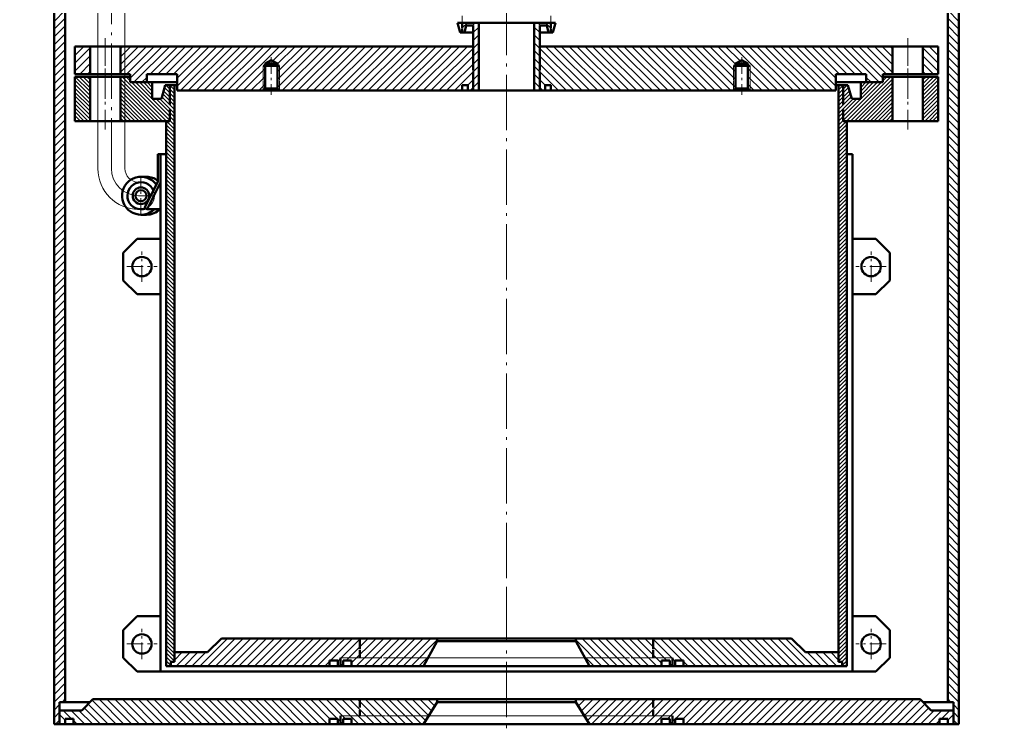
# Model space of a CAD drawing. Extents: x -414 to 4851, y -2165 to 1761.
# Drawn here: x 2559.2 to 2911.2, y -2165.3 to -1907.5 of the extents above; entities that cross this region are included whole.
import ezdxf

# ---------------------------------------------------------------- set-up
doc = ezdxf.new("R2010")
doc.units = 0
for name, pattern in [('S-P10', [15, 10, -2, 1, -2]), ('S-P20', [27, 20, -3, 1, -3]), ('S-P6', [9.8, 6, -1.5, 0.8, -1.5])]:
    doc.linetypes.add(name, pattern=pattern)
for name, color, linetype, lineweight in [('1', 9, 'CONTINUOUS', 20), ('2', 2, 'CONTINUOUS', 50), ('HATCH', 5, 'CONTINUOUS', 20)]:
    doc.layers.add(name, color=color, linetype=linetype, lineweight=lineweight)
pattern_1 = [(225, (4143.0133, -2661.8283), (1.4142136, -1.4142136), [])]
pattern_2 = [(135, (4143.0133, -2661.8283), (-0.7071068, -0.7071068), [])]
pattern_3 = [(315, (1327.2997, -2661.8283), (-1.4142136, -1.4142136), [])]
pattern_4 = [(45, (1327.2997, -2661.8283), (0.7071068, -0.7071068), [])]

msp = doc.modelspace()

# ---------------------------------------------------------------- hatches: boundary and pattern name
at = {"layer": 'HATCH'}
h = msp.add_hatch(dxfattribs=at)
h.set_pattern_fill('U', color=256, scale=2, angle=225, style=0, pattern_type=0)
h.set_pattern_definition(pattern_1)
h.paths.add_polyline_path([(2570.66, -1873.25), (2570.66, -1878.25), (2565.66, -1878.25), (2565.66, -1873.25), (2559.16, -1873.25), (2559.16, -1885.25), (2565.66, -1885.25), (2565.66, -1883.25), (2569.66, -1883.25), (2569.66, -1885.25), (2571.66, -1885.25), (2571.66, -2162.25), (2573.66, -2162.25), (2573.66, -2154.25), (2575.66, -2154.25), (2575.66, -1873.25)])
h = msp.add_hatch(dxfattribs=at)
h.set_pattern_fill('U', color=256, scale=2, angle=225, style=0, pattern_type=0)
h.set_pattern_definition(pattern_3)
h.paths.add_polyline_path([(2899.66, -1873.25), (2899.66, -1878.25), (2904.66, -1878.25), (2904.66, -1873.25), (2911.16, -1873.25), (2911.16, -1885.25), (2904.66, -1885.25), (2904.66, -1883.25), (2900.66, -1883.25), (2900.66, -1885.25), (2898.66, -1885.25), (2898.66, -2162.25), (2896.66, -2162.25), (2896.66, -2154.25), (2894.66, -2154.25), (2894.66, -1873.25)])
h = msp.add_hatch(dxfattribs=at)
h.set_pattern_fill('U', color=256, scale=2, angle=225, style=0, pattern_type=0)
h.set_pattern_definition(pattern_1)
h.paths.add_polyline_path([(2595.66, -1917.25), (2595.66, -1927.25), (2599.16, -1927.25), (2599.16, -1930.25), (2605.16, -1930.25), (2605.16, -1927.25), (2616.16, -1927.25), (2616.16, -1933.25), (2647.16, -1933.25), (2647.91, -1932.5), (2647.91, -1923.5), (2650.16, -1922.21), (2652.41, -1923.5), (2652.41, -1932.5), (2653.16, -1933.25), (2719.16, -1933.25), (2719.16, -1931.25), (2721.16, -1931.25), (2721.16, -1933.25), (2725.16, -1933.25), (2725.16, -1909.75), (2725.16, -1908.75), (2719.16, -1908.75), (2719.16, -1910.61), (2719.16, -1912.25), (2719.96, -1912.25), (2720.63, -1909.75), (2723.16, -1909.75), (2723.16, -1917.25)])
h = msp.add_hatch(dxfattribs=at)
h.set_pattern_fill('U', color=256, scale=2, angle=225, style=0, pattern_type=0)
h.set_pattern_definition(pattern_3)
h.paths.add_polyline_path([(2874.66, -1917.25), (2874.66, -1927.25), (2871.16, -1927.25), (2871.16, -1930.25), (2865.16, -1930.25), (2865.16, -1927.25), (2854.16, -1927.25), (2854.16, -1933.25), (2823.16, -1933.25), (2822.41, -1932.5), (2822.41, -1923.5), (2820.16, -1922.21), (2817.91, -1923.5), (2817.91, -1932.5), (2817.16, -1933.25), (2751.16, -1933.25), (2751.16, -1931.25), (2749.16, -1931.25), (2749.16, -1933.25), (2745.16, -1933.25), (2745.16, -1909.75), (2745.16, -1908.75), (2751.16, -1908.75), (2751.16, -1910.61), (2751.16, -1912.25), (2750.36, -1912.25), (2749.69, -1909.75), (2747.16, -1909.75), (2747.16, -1917.25)])
h = msp.add_hatch(dxfattribs=at)
h.set_pattern_fill('U', color=256, scale=2, angle=225, style=0, pattern_type=0)
h.set_pattern_definition(pattern_1)
h.paths.add_polyline_path([(2579.16, -1927.25), (2584.66, -1927.25), (2584.66, -1917.25), (2579.16, -1917.25)])
h = msp.add_hatch(dxfattribs=at)
h.set_pattern_fill('U', color=256, scale=2, angle=225, style=0, pattern_type=0)
h.set_pattern_definition(pattern_3)
h.paths.add_polyline_path([(2891.16, -1917.25), (2885.66, -1917.25), (2885.66, -1927.25), (2891.16, -1927.25)])
h = msp.add_hatch(dxfattribs=at)
h.set_pattern_fill('U', color=256, angle=135, style=0, pattern_type=0)
h.set_pattern_definition(pattern_2)
h.paths.add_polyline_path([(2579.16, -1928.25), (2579.16, -1944.25), (2584.66, -1944.25), (2584.66, -1928.25)])
h = msp.add_hatch(dxfattribs=at)
h.set_pattern_fill('U', color=256, angle=135, style=0, pattern_type=0)
h.set_pattern_definition(pattern_2)
h.paths.add_polyline_path([(2612.16, -1944.25), (2612.16, -2141.25), (2613.91, -2141.25), (2613.91, -2139.75), (2615.16, -2139.75), (2615.16, -1931.25), (2611.76, -1931.25), (2610.42, -1936.25), (2607.16, -1936.25), (2607.16, -1930.25), (2599.16, -1930.25), (2599.16, -1928.25), (2595.66, -1928.25), (2595.66, -1944.25)])
h = msp.add_hatch(dxfattribs=at)
h.set_pattern_fill('U', color=256, angle=135, style=0, pattern_type=0)
h.set_pattern_definition(pattern_4)
h.paths.add_polyline_path([(2858.16, -1944.25), (2858.16, -2141.25), (2856.41, -2141.25), (2856.41, -2139.75), (2855.16, -2139.75), (2855.16, -1931.25), (2858.56, -1931.25), (2859.9, -1936.25), (2863.16, -1936.25), (2863.16, -1930.25), (2871.16, -1930.25), (2871.16, -1928.25), (2874.66, -1928.25), (2874.66, -1944.25)])
h = msp.add_hatch(dxfattribs=at)
h.set_pattern_fill('U', color=256, angle=135, style=0, pattern_type=0)
h.set_pattern_definition(pattern_4)
h.paths.add_polyline_path([(2891.16, -1928.25), (2891.16, -1944.25), (2885.66, -1944.25), (2885.66, -1928.25)])
h = msp.add_hatch(dxfattribs=at)
h.set_pattern_fill('_USER', color=256, scale=2, angle=225, style=0, pattern_type=0)
h.set_pattern_definition(pattern_1)
h.paths.add_polyline_path([(2632.16, -2131.25), (2627.16, -2136.25), (2615.16, -2136.25), (2615.16, -2139.75), (2613.91, -2139.75), (2613.91, -2141.25), (2671.16, -2141.25), (2671.16, -2139.25), (2674.16, -2139.25), (2674.16, -2141.25), (2676.16, -2141.25), (2676.16, -2139.25), (2679.16, -2139.25), (2679.16, -2141.25), (2705.16, -2141.25), (2710.16, -2132.25), (2710.16, -2131.25)])
h = msp.add_hatch(dxfattribs=at)
h.set_pattern_fill('_USER', color=256, scale=2, angle=225, style=0, pattern_type=0)
h.set_pattern_definition(pattern_3)
h.paths.add_polyline_path([(2838.16, -2131.25), (2843.16, -2136.25), (2855.16, -2136.25), (2855.16, -2139.75), (2856.41, -2139.75), (2856.41, -2141.25), (2799.16, -2141.25), (2799.16, -2139.25), (2796.16, -2139.25), (2796.16, -2141.25), (2794.16, -2141.25), (2794.16, -2139.25), (2791.16, -2139.25), (2791.16, -2141.25), (2765.16, -2141.25), (2760.16, -2132.25), (2760.16, -2131.25)])
h = msp.add_hatch(dxfattribs=at)
h.set_pattern_fill('_USER', color=256, scale=2, angle=135, style=0, pattern_type=0)
h.set_pattern_definition([(135, (4143.0133, -2661.8283), (-1.4142136, -1.4142136), [])])
h.paths.add_polyline_path([(2585.66, -2153.25), (2581.66, -2157.25), (2573.66, -2157.25), (2573.66, -2162.25), (2575.66, -2162.25), (2575.66, -2160.25), (2578.66, -2160.25), (2578.66, -2162.25), (2671.16, -2162.25), (2671.16, -2160.25), (2674.16, -2160.25), (2674.16, -2162.25), (2676.16, -2162.25), (2676.16, -2160.25), (2679.16, -2160.25), (2679.16, -2162.25), (2705.16, -2162.25), (2710.16, -2154.25), (2710.16, -2153.25)])
h = msp.add_hatch(dxfattribs=at)
h.set_pattern_fill('_USER', color=256, scale=2, angle=135, style=0, pattern_type=0)
h.set_pattern_definition([(45, (1327.2997, -2661.8283), (1.4142136, -1.4142136), [])])
h.paths.add_polyline_path([(2884.66, -2153.25), (2888.66, -2157.25), (2896.66, -2157.25), (2896.66, -2162.25), (2894.66, -2162.25), (2894.66, -2160.25), (2891.66, -2160.25), (2891.66, -2162.25), (2799.16, -2162.25), (2799.16, -2160.25), (2796.16, -2160.25), (2796.16, -2162.25), (2794.16, -2162.25), (2794.16, -2160.25), (2791.16, -2160.25), (2791.16, -2162.25), (2765.16, -2162.25), (2760.16, -2154.25), (2760.16, -2153.25)])

# ---------------------------------------------------------------- linework, layer by layer
at = {"layer": '1', "linetype": 'S-P20'}
for p, q in [((2735.16, -1711.49), (2735.16, -2110.7)), ((2592.36, -1808.27), (2592.36, -1961.4)), ((2735.16, -2112.65), (2735.16, -2165.25))]:
    msp.add_line(p, q, dxfattribs=at)
at = {"layer": '1'}
for p, q in [((2587.51, -1961.45), (2587.51, -1902.33)), ((2597.26, -1961.4), (2597.26, -1902.33)), ((2719.16, -1908.75), (2719.16, -1906.25)), ((2751.16, -1908.75), (2751.16, -1906.25)), ((2647.16, -1929.32), (2647.16, -1924.25)), ((2653.16, -1929.32), (2653.16, -1924.25)), ((2817.16, -1929.32), (2817.16, -1924.25)), ((2823.16, -1929.32), (2823.16, -1924.25)), ((2647.16, -1933.25), (2647.16, -1929.6)), ((2653.16, -1933.25), (2653.16, -1929.6)), ((2817.16, -1933.25), (2817.16, -1929.6)), ((2823.16, -1933.25), (2823.16, -1929.6)), ((2602.26, -1966.4), (2603.16, -1966.4)), ((2602.21, -1976.15), (2603.16, -1976.15)), ((2675.16, -2138.25), (2690.08, -2138.25)), ((2690.69, -2138.25), (2735.16, -2138.25)), ((2779.62, -2138.25), (2735.16, -2138.25)), ((2795.16, -2138.25), (2780.24, -2138.25)), ((2675.16, -2159.25), (2691.42, -2159.25)), ((2691.81, -2159.25), (2735.16, -2159.25)), ((2778.5, -2159.25), (2735.16, -2159.25)), ((2795.16, -2159.25), (2778.89, -2159.25))]:
    msp.add_line(p, q, dxfattribs=at)
at = {"layer": '1', "linetype": 'S-P10'}
for p, q in [((2590.16, -1914.25), (2590.16, -1936.25)), ((2880.16, -1914.25), (2880.16, -1936.25)), ((2590.16, -1925.25), (2590.16, -1947.25)), ((2880.16, -1925.25), (2880.16, -1947.25))]:
    msp.add_line(p, q, dxfattribs=at)
at = {"layer": '1', "linetype": 'S-P6'}
for p, q in [((2650.16, -1921.16), (2650.16, -1934.75)), ((2820.16, -1921.16), (2820.16, -1934.75)), ((2603.06, -1978.1), (2603.06, -1964.4)), ((2602.21, -1971.25), (2608.01, -1971.25)), ((2603.41, -2002.36), (2603.41, -1991.36)), ((2866.91, -2002.36), (2866.91, -1991.36)), ((2597.91, -1996.86), (2608.91, -1996.86)), ((2872.41, -1996.86), (2861.41, -1996.86)), ((2603.41, -2138.75), (2603.41, -2127.75)), ((2866.91, -2138.75), (2866.91, -2127.75)), ((2597.91, -2133.25), (2608.91, -2133.25)), ((2872.41, -2133.25), (2861.41, -2133.25))]:
    msp.add_line(p, q, dxfattribs=at)
at = {"layer": '1'}
msp.add_circle((2603.06, -1971.25), 4.85, dxfattribs=at)
for centre, radius in [((2602.21, -1961.45), 14.7), ((2602.21, -1961.4), 9.85), ((2602.26, -1961.4), 5)]:
    msp.add_arc(centre, radius, 180, 270, dxfattribs=at)
at = {"layer": '2'}
for p, q in [((2575.66, -1873.25), (2575.66, -2154.25)), ((2894.66, -1873.25), (2894.66, -2154.25)), ((2571.66, -1882.45), (2571.66, -2162.25)), ((2898.66, -1882.45), (2898.66, -2162.25)), ((2718.36, -1912.25), (2717.42, -1908.75)), ((2735.16, -1908.75), (2717.42, -1908.75)), ((2719.16, -1910.61), (2719.16, -1908.75)), ((2719.16, -1912.25), (2719.16, -1910.8)), ((2719.96, -1912.25), (2720.63, -1909.75)), ((2723.16, -1909.75), (2720.63, -1909.75)), ((2723.16, -1909.75), (2723.16, -1925.96)), ((2725.16, -1908.75), (2725.16, -1933.25)), ((2725.16, -1909.75), (2725.16, -1933.25)), ((2735.16, -1908.75), (2752.89, -1908.75)), ((2745.16, -1908.75), (2745.16, -1933.25)), ((2745.16, -1909.75), (2745.16, -1933.25)), ((2747.16, -1909.75), (2747.16, -1925.96)), ((2747.16, -1909.75), (2749.69, -1909.75)), ((2750.36, -1912.25), (2749.69, -1909.75)), ((2751.16, -1910.61), (2751.16, -1908.75)), ((2751.16, -1912.25), (2751.16, -1910.8)), ((2751.96, -1912.25), (2752.89, -1908.75)), ((2723.16, -1912.25), (2718.36, -1912.25)), ((2747.16, -1912.25), (2751.96, -1912.25)), ((2723.16, -1917.25), (2579.16, -1917.25)), ((2579.16, -1917.25), (2579.16, -1927.25)), ((2584.66, -1917.25), (2584.66, -1927.25)), ((2595.66, -1927.25), (2595.66, -1917.25)), ((2747.16, -1917.25), (2891.16, -1917.25)), ((2874.66, -1927.25), (2874.66, -1917.25)), ((2885.66, -1917.25), (2885.66, -1927.25)), ((2891.16, -1917.25), (2891.16, -1927.25)), ((2650.16, -1924.25), (2647.16, -1924.25)), ((2650.16, -1922.21), (2647.91, -1923.5)), ((2650.16, -1923.5), (2647.91, -1923.5)), ((2647.91, -1923.5), (2647.91, -1932.5)), ((2650.16, -1922.21), (2652.41, -1923.5)), ((2650.16, -1923.5), (2652.41, -1923.5)), ((2650.16, -1924.25), (2653.16, -1924.25)), ((2652.41, -1923.5), (2652.41, -1932.5)), ((2820.16, -1924.25), (2817.16, -1924.25)), ((2820.16, -1922.21), (2817.91, -1923.5)), ((2820.16, -1923.5), (2817.91, -1923.5)), ((2817.91, -1923.5), (2817.91, -1932.5)), ((2820.16, -1922.21), (2822.41, -1923.5)), ((2820.16, -1923.5), (2822.41, -1923.5)), ((2820.16, -1924.25), (2823.16, -1924.25)), ((2822.41, -1923.5), (2822.41, -1932.5)), ((2599.16, -1927.25), (2579.16, -1927.25)), ((2599.16, -1928.25), (2579.16, -1928.25)), ((2579.16, -1928.25), (2579.16, -1944.25)), ((2584.66, -1928.25), (2584.66, -1944.25)), ((2595.66, -1944.25), (2595.66, -1928.25)), ((2599.16, -1927.25), (2599.16, -1930.25)), ((2599.16, -1928.25), (2599.16, -1930.25)), ((2616.16, -1927.25), (2605.16, -1927.25)), ((2605.16, -1927.25), (2605.16, -1930.25)), ((2616.16, -1927.25), (2616.16, -1933.25)), ((2723.16, -1926.3), (2723.16, -1933.25)), ((2747.16, -1926.3), (2747.16, -1933.25)), ((2854.16, -1927.25), (2865.16, -1927.25)), ((2854.16, -1927.25), (2854.16, -1933.25)), ((2865.16, -1927.25), (2865.16, -1930.25)), ((2871.16, -1927.25), (2871.16, -1930.25)), ((2871.16, -1927.25), (2891.16, -1927.25)), ((2871.16, -1928.25), (2871.16, -1930.25)), ((2871.16, -1928.25), (2891.16, -1928.25)), ((2874.66, -1944.25), (2874.66, -1928.25)), ((2885.66, -1928.25), (2885.66, -1944.25)), ((2891.16, -1928.25), (2891.16, -1944.25)), ((2616.16, -1930.25), (2599.16, -1930.25)), ((2616.16, -1930.25), (2599.16, -1930.25)), ((2607.16, -1930.25), (2607.16, -1936.25)), ((2611.76, -1931.25), (2610.42, -1936.25)), ((2616.16, -1931.25), (2611.76, -1931.25)), ((2613.46, -1931.25), (2613.46, -1938.31)), ((2615.16, -1931.25), (2615.16, -2139.75)), ((2719.16, -1933.25), (2719.16, -1931.25)), ((2721.16, -1931.25), (2719.16, -1931.25)), ((2721.16, -1933.25), (2721.16, -1931.25)), ((2749.16, -1933.25), (2749.16, -1931.25)), ((2749.16, -1931.25), (2751.16, -1931.25)), ((2751.16, -1933.25), (2751.16, -1931.25)), ((2854.16, -1930.25), (2871.16, -1930.25)), ((2854.16, -1930.25), (2871.16, -1930.25)), ((2854.16, -1931.25), (2858.56, -1931.25)), ((2855.16, -1931.25), (2855.16, -2139.75)), ((2856.86, -1931.25), (2856.86, -1938.31)), ((2858.56, -1931.25), (2859.9, -1936.25)), ((2863.16, -1930.25), (2863.16, -1936.25)), ((2735.16, -1933.25), (2616.16, -1933.25)), ((2647.91, -1932.5), (2647.16, -1933.25)), ((2650.16, -1933.25), (2647.16, -1933.25)), ((2650.16, -1932.5), (2647.91, -1932.5)), ((2650.16, -1932.5), (2652.41, -1932.5)), ((2650.16, -1933.25), (2653.16, -1933.25)), ((2652.41, -1932.5), (2653.16, -1933.25)), ((2735.16, -1933.25), (2854.16, -1933.25)), ((2817.91, -1932.5), (2817.16, -1933.25)), ((2820.16, -1933.25), (2817.16, -1933.25)), ((2820.16, -1932.5), (2817.91, -1932.5)), ((2820.16, -1932.5), (2822.41, -1932.5)), ((2820.16, -1933.25), (2823.16, -1933.25)), ((2822.41, -1932.5), (2823.16, -1933.25)), ((2610.42, -1936.25), (2607.16, -1936.25)), ((2859.9, -1936.25), (2863.16, -1936.25)), ((2613.46, -1940.12), (2613.46, -1944.25)), ((2856.86, -1940.12), (2856.86, -1944.25)), ((2613.46, -1944.25), (2579.16, -1944.25)), ((2612.16, -1944.25), (2612.16, -2141.25)), ((2856.86, -1944.25), (2891.16, -1944.25)), ((2858.16, -1944.25), (2858.16, -2141.25)), ((2609.16, -1956.25), (2609.16, -1966.25)), ((2610.16, -1956.25), (2609.16, -1956.25)), ((2610.16, -1956.25), (2610.16, -1990.25)), ((2612.16, -1956.25), (2610.16, -1956.25)), ((2858.16, -1956.25), (2860.16, -1956.25)), ((2860.16, -1956.25), (2860.16, -1990.25)), ((2605.06, -1964.4), (2603.06, -1964.4)), ((2609.16, -1966.25), (2604.37, -1975.65)), ((2610.16, -1966.49), (2605.26, -1976.1)), ((2605.06, -1978.1), (2603.06, -1978.1)), ((2605.26, -1976.1), (2604.37, -1975.65)), ((2610.16, -1976.1), (2605.26, -1976.1)), ((2596.66, -1991.86), (2601.66, -1986.86)), ((2610.16, -1986.86), (2601.66, -1986.86)), ((2860.16, -1986.86), (2868.66, -1986.86)), ((2873.66, -1991.86), (2868.66, -1986.86)), ((2596.66, -1991.86), (2596.66, -1996.86)), ((2610.16, -1990.25), (2610.16, -2143.25)), ((2860.16, -1990.25), (2860.16, -2143.25)), ((2873.66, -1991.86), (2873.66, -1996.86)), ((2596.66, -1996.86), (2596.66, -2001.86)), ((2873.66, -1996.86), (2873.66, -2001.86)), ((2601.66, -2006.86), (2596.66, -2001.86)), ((2868.66, -2006.86), (2873.66, -2001.86)), ((2610.16, -2006.86), (2601.66, -2006.86)), ((2860.16, -2006.86), (2868.66, -2006.86)), ((2601.66, -2123.25), (2596.66, -2128.25)), ((2610.16, -2123.25), (2601.66, -2123.25)), ((2860.16, -2123.25), (2868.66, -2123.25)), ((2868.66, -2123.25), (2873.66, -2128.25)), ((2596.66, -2128.25), (2596.66, -2133.25)), ((2873.66, -2128.25), (2873.66, -2133.25)), ((2632.16, -2131.25), (2627.16, -2136.25)), ((2632.16, -2131.25), (2735.16, -2131.25)), ((2682.16, -2131.25), (2682.16, -2135.1)), ((2710.16, -2132.25), (2705.16, -2141.25)), ((2710.16, -2131.25), (2710.16, -2132.25)), ((2710.16, -2132.25), (2735.16, -2132.25)), ((2733.75, -2131.25), (2735.16, -2131.25)), ((2838.16, -2131.25), (2735.16, -2131.25)), ((2760.16, -2132.25), (2735.16, -2132.25)), ((2760.16, -2131.25), (2760.16, -2132.25)), ((2760.16, -2132.25), (2765.16, -2141.25)), ((2788.15, -2131.25), (2788.15, -2135.1)), ((2838.16, -2131.25), (2843.16, -2136.25)), ((2596.66, -2133.25), (2596.66, -2138.25)), ((2615.16, -2136.25), (2627.16, -2136.25)), ((2682.16, -2135.49), (2682.16, -2138.25)), ((2788.15, -2135.49), (2788.15, -2138.25)), ((2855.16, -2136.25), (2843.16, -2136.25)), ((2873.66, -2133.25), (2873.66, -2138.25)), ((2601.66, -2143.25), (2596.66, -2138.25)), ((2613.91, -2139.75), (2615.16, -2139.75)), ((2613.91, -2139.75), (2613.91, -2141.25)), ((2671.16, -2139.25), (2671.16, -2141.25)), ((2671.16, -2139.25), (2674.16, -2139.25)), ((2674.16, -2139.25), (2674.16, -2141.25)), ((2675.16, -2138.25), (2675.16, -2141.25)), ((2676.16, -2139.25), (2676.16, -2141.25)), ((2676.16, -2139.25), (2679.16, -2139.25)), ((2679.16, -2139.25), (2679.16, -2141.25)), ((2791.16, -2139.25), (2791.16, -2141.25)), ((2794.16, -2139.25), (2791.16, -2139.25)), ((2794.16, -2139.25), (2794.16, -2141.25)), ((2795.16, -2138.25), (2795.16, -2141.25)), ((2796.16, -2139.25), (2796.16, -2141.25)), ((2799.16, -2139.25), (2796.16, -2139.25)), ((2799.16, -2139.25), (2799.16, -2141.25)), ((2856.41, -2139.75), (2855.16, -2139.75)), ((2856.41, -2139.75), (2856.41, -2141.25)), ((2868.66, -2143.25), (2873.66, -2138.25)), ((2610.16, -2143.25), (2601.66, -2143.25)), ((2610.16, -2143.25), (2735.16, -2143.25)), ((2612.16, -2141.25), (2735.16, -2141.25)), ((2858.16, -2141.25), (2735.16, -2141.25)), ((2860.16, -2143.25), (2735.16, -2143.25)), ((2860.16, -2143.25), (2868.66, -2143.25)), ((2585.66, -2153.25), (2581.66, -2157.25)), ((2585.66, -2153.25), (2735.16, -2153.25)), ((2682.16, -2153.25), (2682.16, -2156.18)), ((2710.16, -2153.25), (2710.16, -2154.25)), ((2884.66, -2153.25), (2735.16, -2153.25)), ((2760.16, -2153.25), (2760.16, -2154.25)), ((2788.16, -2153.25), (2788.16, -2156.18)), ((2884.66, -2153.25), (2888.66, -2157.25)), ((2573.66, -2154.25), (2584.66, -2154.25)), ((2573.66, -2154.25), (2573.66, -2162.25)), ((2573.66, -2157.25), (2581.66, -2157.25)), ((2682.16, -2157.19), (2682.16, -2159.25)), ((2710.16, -2154.25), (2705.16, -2162.25)), ((2710.16, -2154.25), (2735.16, -2154.25)), ((2760.16, -2154.25), (2735.16, -2154.25)), ((2760.16, -2154.25), (2765.16, -2162.25)), ((2788.16, -2157.19), (2788.16, -2159.25)), ((2896.66, -2154.25), (2885.66, -2154.25)), ((2896.66, -2157.25), (2888.66, -2157.25)), ((2896.66, -2154.25), (2896.66, -2162.25)), ((2575.66, -2160.25), (2575.66, -2162.25)), ((2575.66, -2160.25), (2578.66, -2160.25)), ((2578.66, -2160.25), (2578.66, -2162.25)), ((2671.16, -2160.25), (2671.16, -2162.25)), ((2671.16, -2160.25), (2674.16, -2160.25)), ((2674.16, -2160.25), (2674.16, -2162.25)), ((2675.16, -2159.25), (2675.16, -2162.25)), ((2676.16, -2160.25), (2676.16, -2162.25)), ((2676.16, -2160.25), (2679.16, -2160.25)), ((2679.16, -2160.25), (2679.16, -2162.25)), ((2791.16, -2160.25), (2791.16, -2162.25)), ((2794.16, -2160.25), (2791.16, -2160.25)), ((2794.16, -2160.25), (2794.16, -2162.25)), ((2795.16, -2159.25), (2795.16, -2162.25)), ((2796.16, -2160.25), (2796.16, -2162.25)), ((2799.16, -2160.25), (2796.16, -2160.25)), ((2799.16, -2160.25), (2799.16, -2162.25)), ((2894.66, -2160.25), (2891.66, -2160.25)), ((2891.66, -2160.25), (2891.66, -2162.25)), ((2894.66, -2160.25), (2894.66, -2162.25)), ((2571.66, -2162.25), (2735.16, -2162.25)), ((2898.66, -2162.25), (2735.16, -2162.25))]:
    msp.add_line(p, q, dxfattribs=at)
for centre, radius in [((2603.06, -1971.25), 3), ((2603.06, -1971.25), 2), ((2603.41, -1996.86), 3.5), ((2866.91, -1996.86), 3.5), ((2603.41, -2133.25), 3.5), ((2866.91, -2133.25), 3.5)]:
    msp.add_circle(centre, radius, dxfattribs=at)
for centre, radius, start, end in [((2603.06, -1971.25), 6.85, 35.4792, 314.9252), ((2603.06, -1971.25), 4.9, 22.7626, 290.3313), ((2605.06, -1971.25), 6.85, 53.2346, 90), ((2605.06, -1971.25), 6.85, 270, 314.9252)]:
    msp.add_arc(centre, radius, start, end, dxfattribs=at)

doc.saveas('drawing.dxf')
